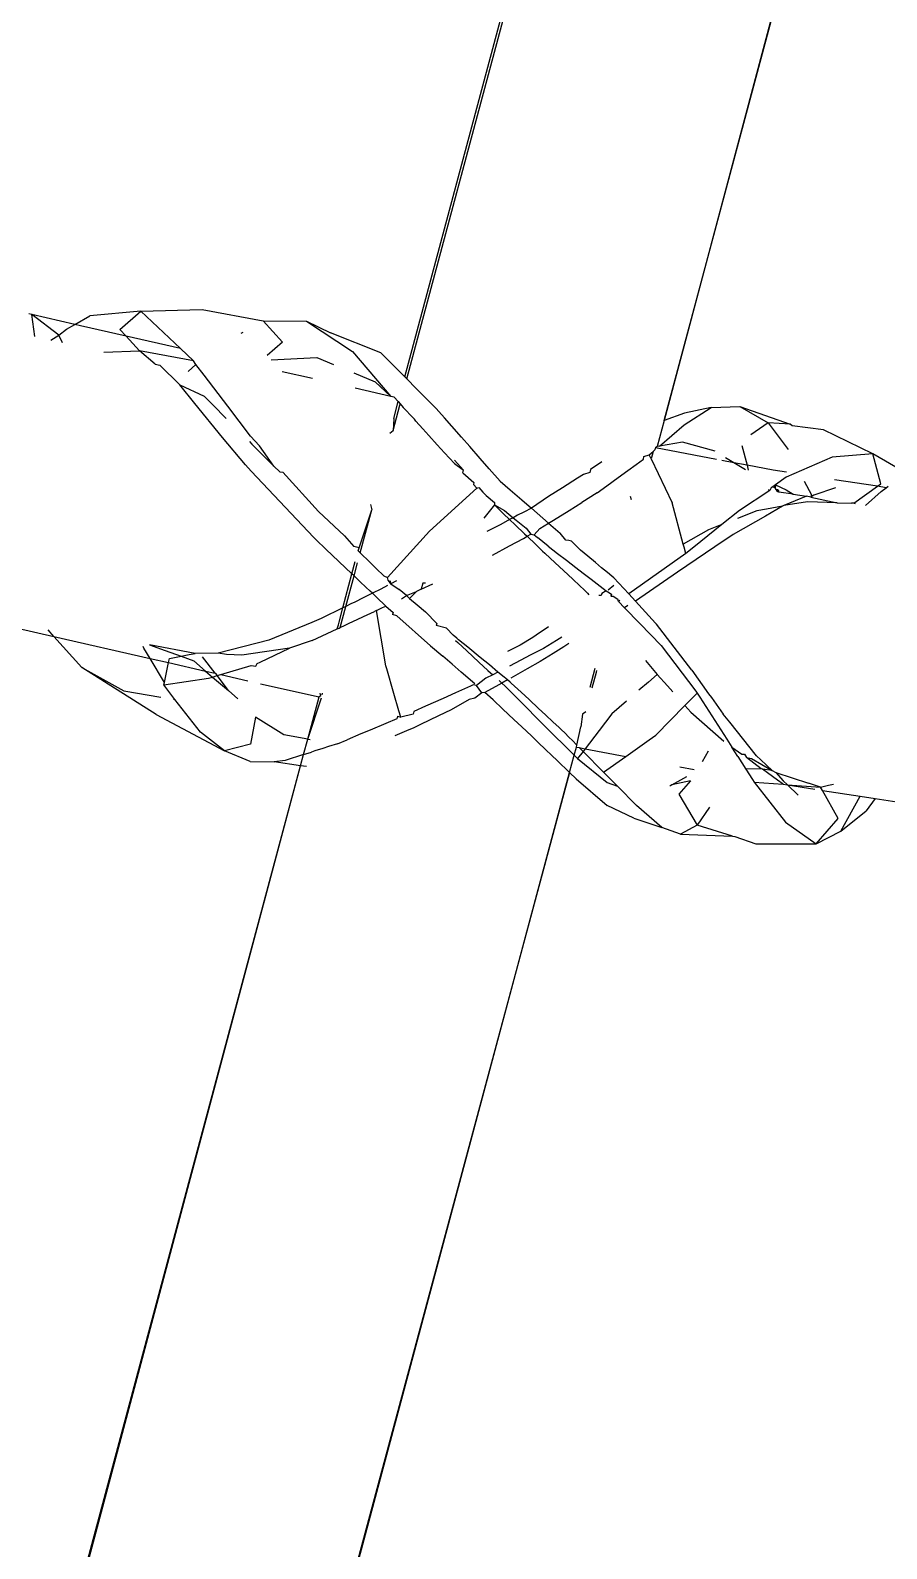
# Model space of a CAD drawing. Header units: inches. Extents: x 3324238 to 135265466, y -1036581 to 20094598.
# Drawn here: x 3354732.773 to 3354733.44, y -519092.141 to -519090.957 of the extents above; entities that cross this region are included whole.
import ezdxf

# ---------------------------------------------------------------- set-up
doc = ezdxf.new("R2010")
doc.units = ezdxf.units.IN
doc.header["$MEASUREMENT"] = 0

msp = doc.modelspace()

# ---------------------------------------------------------------- linework, layer by layer
for p, q in [((3354733.066, -519091.2288, 0.0027), (3354733.5416, -519089.453, 0.0027)), ((3354733.0645, -519091.2272, 0.0027), (3354733.5341, -519089.4743, 0.0027)), ((3354733.7204, -519089.5587, 0.0027), (3354733.2665, -519091.2611, 0.0027)), ((3354733.2665, -519091.2611, 0.0027), (3354733.7222, -519089.5595, 0.0027)), ((3354732.7738, -519091.1785, 0.0027), (3354732.7714, -519091.1781, 0.0027)), ((3354732.7762, -519091.1958, 0.0027), (3354732.7738, -519091.1785, 0.0027)), ((3354732.7948, -519091.1946, 0.0027), (3354732.7738, -519091.1785, 0.0027)), ((3354732.8072, -519091.1863, 0.0027), (3354732.7738, -519091.1785, 0.0027)), ((3354732.8072, -519091.1863, 0.0027), (3354732.8189, -519091.1796, 0.0027)), ((3354732.8586, -519091.176, 0.0027), (3354732.8189, -519091.1796, 0.0027)), ((3354732.8423, -519091.1901, 0.0027), (3354732.8586, -519091.176, 0.0027)), ((3354732.8586, -519091.176, 0.0027), (3354732.9066, -519091.1746, 0.0027)), ((3354732.8896, -519091.2051, 0.0027), (3354732.8586, -519091.176, 0.0027)), ((3354732.9066, -519091.1746, 0.0027), (3354732.9542, -519091.1834, 0.0027)), ((3354732.9542, -519091.1834, 0.0027), (3354732.9692, -519091.2001, 0.0027)), ((3354732.9542, -519091.1834, 0.0027), (3354732.9878, -519091.1836, 0.0027)), ((3354732.9878, -519091.1836, 0.0027), (3354733.0066, -519091.1927, 0.0027)), ((3354732.9878, -519091.1836, 0.0027), (3354733.0236, -519091.2073, 0.0027)), ((3354732.7887, -519091.1986, 0.0027), (3354732.7948, -519091.1946, 0.0027)), ((3354732.7948, -519091.1946, 0.0027), (3354732.8007, -519091.19, 0.0027)), ((3354732.7976, -519091.2007, 0.0027), (3354732.7948, -519091.1946, 0.0027)), ((3354732.8007, -519091.19, 0.0027), (3354732.8072, -519091.1863, 0.0027)), ((3354732.8118, -519091.1873, 0.0027), (3354732.8072, -519091.1863, 0.0027)), ((3354732.8472, -519091.1954, 0.0027), (3354732.8118, -519091.1873, 0.0027)), ((3354732.8472, -519091.1954, 0.0027), (3354732.8423, -519091.1901, 0.0027)), ((3354732.8896, -519091.2051, 0.0027), (3354732.8472, -519091.1954, 0.0027)), ((3354732.8577, -519091.2068, 0.0027), (3354732.8472, -519091.1954, 0.0027)), ((3354732.9369, -519091.193, 0.0027), (3354732.9385, -519091.1922, 0.0027)), ((3354733.0458, -519091.2083, 0.0027), (3354733.0066, -519091.1927, 0.0027)), ((3354732.8299, -519091.208, 0.0027), (3354732.8577, -519091.2068, 0.0027)), ((3354732.8997, -519091.2147, 0.0027), (3354732.8577, -519091.2068, 0.0027)), ((3354732.8699, -519091.2172, 0.0027), (3354732.8577, -519091.2068, 0.0027)), ((3354732.8997, -519091.2147, 0.0027), (3354732.8896, -519091.2051, 0.0027)), ((3354732.9692, -519091.2001, 0.0027), (3354732.9571, -519091.2104, 0.0027)), ((3354733.0236, -519091.2073, 0.0027), (3354733.0535, -519091.2425, 0.0027)), ((3354733.0458, -519091.2083, 0.0027), (3354733.0645, -519091.2272, 0.0027)), ((3354732.8699, -519091.2172, 0.0027), (3354732.8736, -519091.218, 0.0027)), ((3354732.889, -519091.2333, 0.0027), (3354732.8736, -519091.218, 0.0027)), ((3354732.8955, -519091.223, 0.0027), (3354732.9017, -519091.2174, 0.0027)), ((3354732.9017, -519091.2174, 0.0027), (3354732.8997, -519091.2147, 0.0027)), ((3354732.9082, -519091.2259, 0.0027), (3354732.9017, -519091.2174, 0.0027)), ((3354732.9603, -519091.2139, 0.0027), (3354732.996, -519091.212, 0.0027)), ((3354732.996, -519091.212, 0.0027), (3354733.0088, -519091.2174, 0.0027)), ((3354732.9265, -519091.25, 0.0027), (3354732.9082, -519091.2259, 0.0027)), ((3354732.9924, -519091.2285, 0.0027), (3354732.9688, -519091.2232, 0.0027)), ((3354733.0248, -519091.2241, 0.0027), (3354733.0415, -519091.2311, 0.0027)), ((3354733.0415, -519091.2311, 0.0027), (3354733.0535, -519091.2425, 0.0027)), ((3354733.0645, -519091.2272, 0.0027), (3354733.066, -519091.2288, 0.0027)), ((3354733.066, -519091.2288, 0.0027), (3354733.0686, -519091.2314, 0.0027)), ((3354733.0708, -519091.2336, 0.0027), (3354733.0686, -519091.2314, 0.0027)), ((3354732.889, -519091.2333, 0.0027), (3354732.908, -519091.2423, 0.0027)), ((3354732.9009, -519091.2479, 0.0027), (3354732.889, -519091.2333, 0.0027)), ((3354732.908, -519091.2423, 0.0027), (3354732.9148, -519091.249, 0.0027)), ((3354733.0535, -519091.2425, 0.0027), (3354733.0257, -519091.2361, 0.0027)), ((3354733.0562, -519091.2431, 0.0027), (3354733.0535, -519091.2425, 0.0027)), ((3354733.0562, -519091.2431, 0.0027), (3354733.0593, -519091.2465, 0.0027)), ((3354733.0708, -519091.2336, 0.0027), (3354733.0748, -519091.2378, 0.0027)), ((3354733.0748, -519091.2378, 0.0027), (3354733.0784, -519091.2414, 0.0027)), ((3354733.0784, -519091.2414, 0.0027), (3354733.0839, -519091.247, 0.0027)), ((3354732.9225, -519091.2744, 0.0027), (3354732.9009, -519091.2479, 0.0027)), ((3354732.9148, -519091.249, 0.0027), (3354732.9253, -519091.2596, 0.0027)), ((3354732.9443, -519091.2733, 0.0027), (3354732.9265, -519091.25, 0.0027)), ((3354733.0553, -519091.2689, 0.0027), (3354733.0606, -519091.2492, 0.0027)), ((3354733.0558, -519091.2596, 0.0027), (3354733.0593, -519091.2465, 0.0027)), ((3354733.0593, -519091.2465, 0.0027), (3354733.0609, -519091.2482, 0.0027)), ((3354733.0606, -519091.2492, 0.0027), (3354733.0609, -519091.2482, 0.0027)), ((3354733.0609, -519091.2482, 0.0027), (3354733.0633, -519091.251, 0.0027)), ((3354733.0633, -519091.251, 0.0027), (3354733.0655, -519091.2533, 0.0027)), ((3354733.0655, -519091.2533, 0.0027), (3354733.0688, -519091.257, 0.0027)), ((3354733.0839, -519091.247, 0.0027), (3354733.0888, -519091.2519, 0.0027)), ((3354733.0888, -519091.2519, 0.0027), (3354733.091, -519091.2542, 0.0027)), ((3354733.0954, -519091.2592, 0.0027), (3354733.091, -519091.2542, 0.0027)), ((3354733.2824, -519091.2556, 0.0027), (3354733.2665, -519091.2611, 0.0027)), ((3354733.2821, -519091.2647, 0.0027), (3354733.3032, -519091.251, 0.0027)), ((3354733.3032, -519091.251, 0.0027), (3354733.2824, -519091.2556, 0.0027)), ((3354733.3032, -519091.251, 0.0027), (3354733.3256, -519091.2502, 0.0027)), ((3354733.3256, -519091.2502, 0.0027), (3354733.3476, -519091.2629, 0.0027)), ((3354733.3256, -519091.2502, 0.0027), (3354733.3649, -519091.2641, 0.0027)), ((3354733.0558, -519091.2596, 0.0027), (3354733.0553, -519091.2689, 0.0027)), ((3354733.0688, -519091.257, 0.0027), (3354733.072, -519091.2601, 0.0027)), ((3354733.073, -519091.2616, 0.0027), (3354733.072, -519091.2601, 0.0027)), ((3354733.073, -519091.2616, 0.0027), (3354733.0785, -519091.2676, 0.0027)), ((3354733.0785, -519091.2676, 0.0027), (3354733.0832, -519091.2728, 0.0027)), ((3354733.1011, -519091.2656, 0.0027), (3354733.0954, -519091.2592, 0.0027)), ((3354733.1086, -519091.2742, 0.0027), (3354733.1011, -519091.2656, 0.0027)), ((3354733.2665, -519091.2611, 0.0027), (3354733.2611, -519091.2814, 0.0027)), ((3354733.263, -519091.2811, 0.0027), (3354733.2821, -519091.2647, 0.0027)), ((3354733.3476, -519091.2629, 0.0027), (3354733.3342, -519091.2724, 0.0027)), ((3354733.3649, -519091.2641, 0.0027), (3354733.3476, -519091.2629, 0.0027)), ((3354733.3476, -519091.2629, 0.0027), (3354733.3633, -519091.2838, 0.0027)), ((3354733.3665, -519091.2654, 0.0027), (3354733.3649, -519091.2641, 0.0027)), ((3354733.3909, -519091.2686, 0.0027), (3354733.3665, -519091.2654, 0.0027)), ((3354732.9402, -519091.2959, 0.0027), (3354732.9225, -519091.2744, 0.0027)), ((3354732.9435, -519091.2777, 0.0027), (3354732.9453, -519091.2796, 0.0027)), ((3354732.9511, -519091.2809, 0.0027), (3354732.9443, -519091.2733, 0.0027)), ((3354732.9453, -519091.2796, 0.0027), (3354732.9624, -519091.2967, 0.0027)), ((3354733.0527, -519091.2712, 0.0027), (3354733.0553, -519091.2689, 0.0027)), ((3354733.0832, -519091.2728, 0.0027), (3354733.0898, -519091.2801, 0.0027)), ((3354733.1151, -519091.2816, 0.0027), (3354733.1086, -519091.2742, 0.0027)), ((3354733.2809, -519091.2782, 0.0027), (3354733.263, -519091.2811, 0.0027)), ((3354733.3063, -519091.2852, 0.0027), (3354733.2809, -519091.2782, 0.0027)), ((3354733.4293, -519091.2871, 0.0027), (3354733.3909, -519091.2686, 0.0027)), ((3354732.9624, -519091.2967, 0.0027), (3354732.9511, -519091.2809, 0.0027)), ((3354733.0898, -519091.2801, 0.0027), (3354733.0955, -519091.2864, 0.0027)), ((3354733.0955, -519091.2864, 0.0027), (3354733.1032, -519091.2948, 0.0027)), ((3354733.1233, -519091.2909, 0.0027), (3354733.1151, -519091.2816, 0.0027)), ((3354733.1302, -519091.2988, 0.0027), (3354733.1233, -519091.2909, 0.0027)), ((3354733.2447, -519091.2955, 0.0027), (3354733.2504, -519091.2913, 0.0027)), ((3354733.2504, -519091.2913, 0.0027), (3354733.2509, -519091.2892, 0.0027)), ((3354733.2509, -519091.2892, 0.0027), (3354733.2549, -519091.288, 0.0027)), ((3354733.2549, -519091.288, 0.0027), (3354733.258, -519091.2854, 0.0027)), ((3354733.2564, -519091.2911, 0.0027), (3354733.2549, -519091.288, 0.0027)), ((3354733.258, -519091.2854, 0.0027), (3354733.2564, -519091.2911, 0.0027)), ((3354733.2564, -519091.2911, 0.0027), (3354733.2729, -519091.3255, 0.0027)), ((3354733.2594, -519091.2842, 0.0027), (3354733.258, -519091.2854, 0.0027)), ((3354733.2598, -519091.2824, 0.0027), (3354733.2594, -519091.2842, 0.0027)), ((3354733.2611, -519091.2814, 0.0027), (3354733.2598, -519091.2824, 0.0027)), ((3354733.3073, -519091.2915, 0.0027), (3354733.2598, -519091.2824, 0.0027)), ((3354733.263, -519091.2811, 0.0027), (3354733.2611, -519091.2814, 0.0027)), ((3354733.321, -519091.2941, 0.0027), (3354733.3145, -519091.2902, 0.0027)), ((3354733.3271, -519091.2806, 0.0027), (3354733.3312, -519091.2961, 0.0027)), ((3354733.3977, -519091.2897, 0.0027), (3354733.3616, -519091.3054, 0.0027)), ((3354733.4293, -519091.2871, 0.0027), (3354733.3977, -519091.2897, 0.0027)), ((3354733.4356, -519091.3105, 0.0027), (3354733.4293, -519091.2871, 0.0027)), ((3354733.4521, -519091.3004, 0.0027), (3354733.4293, -519091.2871, 0.0027)), ((3354732.9402, -519091.2959, 0.0027), (3354732.9446, -519091.3007, 0.0027)), ((3354732.9446, -519091.3007, 0.0027), (3354732.9936, -519091.3524, 0.0027)), ((3354732.9624, -519091.2967, 0.0027), (3354732.9671, -519091.3013, 0.0027)), ((3354732.9671, -519091.3013, 0.0027), (3354732.9694, -519091.3014, 0.0027)), ((3354732.9694, -519091.3014, 0.0027), (3354732.9971, -519091.3322, 0.0027)), ((3354733.1032, -519091.2921, 0.0027), (3354733.1101, -519091.3, 0.0027)), ((3354733.1032, -519091.2948, 0.0027), (3354733.1101, -519091.3, 0.0027)), ((3354733.1096, -519091.3019, 0.0027), (3354733.1101, -519091.3, 0.0027)), ((3354733.1096, -519091.3019, 0.0027), (3354733.1184, -519091.3095, 0.0027)), ((3354733.1387, -519091.3085, 0.0027), (3354733.1302, -519091.2988, 0.0027)), ((3354733.2037, -519091.3033, 0.0027), (3354733.1991, -519091.3062, 0.0027)), ((3354733.2087, -519091.3018, 0.0027), (3354733.2037, -519091.3033, 0.0027)), ((3354733.2093, -519091.2995, 0.0027), (3354733.2087, -519091.3018, 0.0027)), ((3354733.2181, -519091.2935, 0.0027), (3354733.2093, -519091.2995, 0.0027)), ((3354733.2307, -519091.3057, 0.0027), (3354733.2382, -519091.3002, 0.0027)), ((3354733.2382, -519091.3002, 0.0027), (3354733.2447, -519091.2955, 0.0027)), ((3354733.321, -519091.2941, 0.0027), (3354733.3117, -519091.2923, 0.0027)), ((3354733.33, -519091.2996, 0.0027), (3354733.321, -519091.2941, 0.0027)), ((3354733.3312, -519091.2961, 0.0027), (3354733.321, -519091.2941, 0.0027)), ((3354733.3312, -519091.2961, 0.0027), (3354733.3322, -519091.3, 0.0027)), ((3354733.3517, -519091.3, 0.0027), (3354733.3312, -519091.2961, 0.0027)), ((3354733.3619, -519091.3016, 0.0027), (3354733.3517, -519091.3, 0.0027)), ((3354733.0836, -519091.3476, 0.0027), (3354733.1206, -519091.314, 0.0027)), ((3354733.1184, -519091.3095, 0.0027), (3354733.118, -519091.3111, 0.0027)), ((3354733.118, -519091.3111, 0.0027), (3354733.1206, -519091.314, 0.0027)), ((3354733.1206, -519091.314, 0.0027), (3354733.1222, -519091.3135, 0.0027)), ((3354733.1222, -519091.3135, 0.0027), (3354733.1254, -519091.3171, 0.0027)), ((3354733.1387, -519091.3085, 0.0027), (3354733.1465, -519091.3152, 0.0027)), ((3354733.1465, -519091.3152, 0.0027), (3354733.1556, -519091.3231, 0.0027)), ((3354733.1873, -519091.3137, 0.0027), (3354733.1764, -519091.3205, 0.0027)), ((3354733.1991, -519091.3062, 0.0027), (3354733.1873, -519091.3137, 0.0027)), ((3354733.2144, -519091.3176, 0.0027), (3354733.2219, -519091.3122, 0.0027)), ((3354733.2219, -519091.3122, 0.0027), (3354733.2307, -519091.3057, 0.0027)), ((3354733.3489, -519091.3159, 0.0027), (3354733.3479, -519091.3153, 0.0027)), ((3354733.3499, -519091.3138, 0.0027), (3354733.3489, -519091.3159, 0.0027)), ((3354733.3509, -519091.3131, 0.0027), (3354733.3499, -519091.3138, 0.0027)), ((3354733.3523, -519091.3121, 0.0027), (3354733.3509, -519091.3131, 0.0027)), ((3354733.3531, -519091.3136, 0.0027), (3354733.3509, -519091.3131, 0.0027)), ((3354733.3535, -519091.3113, 0.0027), (3354733.3523, -519091.3121, 0.0027)), ((3354733.3531, -519091.3136, 0.0027), (3354733.3523, -519091.3121, 0.0027)), ((3354733.3535, -519091.3113, 0.0027), (3354733.3531, -519091.3136, 0.0027)), ((3354733.3539, -519091.315, 0.0027), (3354733.3531, -519091.3136, 0.0027)), ((3354733.3616, -519091.3054, 0.0027), (3354733.3535, -519091.3113, 0.0027)), ((3354733.3535, -519091.3113, 0.0027), (3354733.3616, -519091.3153, 0.0027)), ((3354733.3549, -519091.3168, 0.0027), (3354733.3539, -519091.315, 0.0027)), ((3354733.3554, -519091.3154, 0.0027), (3354733.3539, -519091.315, 0.0027)), ((3354733.3549, -519091.3168, 0.0027), (3354733.3554, -519091.3154, 0.0027)), ((3354733.3554, -519091.3154, 0.0027), (3354733.3561, -519091.317, 0.0027)), ((3354733.3616, -519091.3153, 0.0027), (3354733.3671, -519091.3187, 0.0027)), ((3354733.3757, -519091.3085, 0.0027), (3354733.3814, -519091.3192, 0.0027)), ((3354733.4001, -519091.3138, 0.0027), (3354733.3832, -519091.3195, 0.0027)), ((3354733.4328, -519091.3125, 0.0027), (3354733.3994, -519091.3074, 0.0027)), ((3354733.4145, -519091.3258, 0.0027), (3354733.4328, -519091.3125, 0.0027)), ((3354733.4328, -519091.3125, 0.0027), (3354733.4356, -519091.3105, 0.0027)), ((3354733.4397, -519091.3136, 0.0027), (3354733.4328, -519091.3125, 0.0027)), ((3354733.4357, -519091.3165, 0.0027), (3354733.4397, -519091.3136, 0.0027)), ((3354733.4397, -519091.3136, 0.0027), (3354733.4412, -519091.3125, 0.0027)), ((3354733.0378, -519091.3267, 0.0027), (3354733.0388, -519091.3308, 0.0027)), ((3354733.1254, -519091.3171, 0.0027), (3354733.1278, -519091.3198, 0.0027)), ((3354733.1343, -519091.3271, 0.0027), (3354733.1261, -519091.3375, 0.0027)), ((3354733.1278, -519091.3198, 0.0027), (3354733.1345, -519091.3252, 0.0027)), ((3354733.1345, -519091.3252, 0.0027), (3354733.1343, -519091.3271, 0.0027)), ((3354733.1343, -519091.3271, 0.0027), (3354733.1414, -519091.3339, 0.0027)), ((3354733.1343, -519091.3271, 0.0027), (3354733.1421, -519091.3315, 0.0027)), ((3354733.1556, -519091.3231, 0.0027), (3354733.1632, -519091.3297, 0.0027)), ((3354733.1764, -519091.3205, 0.0027), (3354733.1632, -519091.3297, 0.0027)), ((3354733.1925, -519091.3314, 0.0027), (3354733.2024, -519091.3251, 0.0027)), ((3354733.2144, -519091.3176, 0.0027), (3354733.2024, -519091.3251, 0.0027)), ((3354733.2401, -519091.3203, 0.0027), (3354733.2408, -519091.3227, 0.0027)), ((3354733.2815, -519091.3576, 0.0027), (3354733.2729, -519091.3255, 0.0027)), ((3354733.3489, -519091.3159, 0.0027), (3354733.3253, -519091.3315, 0.0027)), ((3354733.3561, -519091.317, 0.0027), (3354733.3549, -519091.3168, 0.0027)), ((3354733.3671, -519091.3187, 0.0027), (3354733.3561, -519091.317, 0.0027)), ((3354733.3776, -519091.3203, 0.0027), (3354733.3599, -519091.3275, 0.0027)), ((3354733.3783, -519091.3247, 0.0027), (3354733.3599, -519091.3275, 0.0027)), ((3354733.3671, -519091.3187, 0.0027), (3354733.3776, -519091.3203, 0.0027)), ((3354733.381, -519091.3209, 0.0027), (3354733.3776, -519091.3203, 0.0027)), ((3354733.4014, -519091.3254, 0.0027), (3354733.3783, -519091.3247, 0.0027)), ((3354733.3814, -519091.3192, 0.0027), (3354733.381, -519091.3209, 0.0027)), ((3354733.3832, -519091.3195, 0.0027), (3354733.381, -519091.3209, 0.0027)), ((3354733.381, -519091.3209, 0.0027), (3354733.4014, -519091.3254, 0.0027)), ((3354733.4014, -519091.3254, 0.0027), (3354733.4126, -519091.3257, 0.0027)), ((3354733.4014, -519091.3254, 0.0027), (3354733.4126, -519091.3257, 0.0027)), ((3354733.4145, -519091.3258, 0.0027), (3354733.4126, -519091.3257, 0.0027)), ((3354733.4158, -519091.3262, 0.0027), (3354733.4145, -519091.3258, 0.0027)), ((3354733.4236, -519091.3274, 0.0027), (3354733.4357, -519091.3165, 0.0027)), ((3354732.9971, -519091.3322, 0.0027), (3354733.0175, -519091.3512, 0.0027)), ((3354733.0288, -519091.3604, 0.0027), (3354733.0388, -519091.3308, 0.0027)), ((3354733.0298, -519091.3643, 0.0027), (3354733.0388, -519091.3308, 0.0027)), ((3354733.1462, -519091.3385, 0.0027), (3354733.1392, -519091.3422, 0.0027)), ((3354733.1414, -519091.3339, 0.0027), (3354733.1462, -519091.3385, 0.0027)), ((3354733.1421, -519091.3315, 0.0027), (3354733.1489, -519091.337, 0.0027)), ((3354733.1489, -519091.337, 0.0027), (3354733.1462, -519091.3385, 0.0027)), ((3354733.1462, -519091.3385, 0.0027), (3354733.1505, -519091.3426, 0.0027)), ((3354733.1524, -519091.3351, 0.0027), (3354733.1489, -519091.337, 0.0027)), ((3354733.1489, -519091.337, 0.0027), (3354733.1514, -519091.339, 0.0027)), ((3354733.1514, -519091.339, 0.0027), (3354733.159, -519091.3452, 0.0027)), ((3354733.1572, -519091.3326, 0.0027), (3354733.1524, -519091.3351, 0.0027)), ((3354733.1632, -519091.3297, 0.0027), (3354733.1572, -519091.3326, 0.0027)), ((3354733.1632, -519091.3297, 0.0027), (3354733.172, -519091.3374, 0.0027)), ((3354733.172, -519091.3374, 0.0027), (3354733.1765, -519091.3414, 0.0027)), ((3354733.1765, -519091.3414, 0.0027), (3354733.1805, -519091.3389, 0.0027)), ((3354733.1805, -519091.3389, 0.0027), (3354733.1925, -519091.3314, 0.0027)), ((3354733.3253, -519091.3315, 0.0027), (3354733.3117, -519091.3424, 0.0027)), ((3354733.3455, -519091.3357, 0.0027), (3354733.3204, -519091.35, 0.0027)), ((3354733.3388, -519091.3316, 0.0027), (3354733.3237, -519091.3376, 0.0027)), ((3354733.3464, -519091.3303, 0.0027), (3354733.3388, -519091.3316, 0.0027)), ((3354733.3589, -519091.3281, 0.0027), (3354733.3455, -519091.3357, 0.0027)), ((3354733.3589, -519091.3281, 0.0027), (3354733.3464, -519091.3303, 0.0027)), ((3354733.3599, -519091.3275, 0.0027), (3354733.3589, -519091.3281, 0.0027)), ((3354733.0511, -519091.3837, 0.0027), (3354733.0836, -519091.3476, 0.0027)), ((3354733.1392, -519091.3422, 0.0027), (3354733.1285, -519091.3479, 0.0027)), ((3354733.1505, -519091.3426, 0.0027), (3354733.1578, -519091.3496, 0.0027)), ((3354733.1578, -519091.3496, 0.0027), (3354733.1598, -519091.3515, 0.0027)), ((3354733.159, -519091.3452, 0.0027), (3354733.1628, -519091.3499, 0.0027)), ((3354733.1598, -519091.3515, 0.0027), (3354733.1628, -519091.3499, 0.0027)), ((3354733.1628, -519091.3499, 0.0027), (3354733.1653, -519091.3503, 0.0027)), ((3354733.1653, -519091.3503, 0.0027), (3354733.1698, -519091.3455, 0.0027)), ((3354733.1653, -519091.3503, 0.0027), (3354733.168, -519091.3525, 0.0027)), ((3354733.1698, -519091.3455, 0.0027), (3354733.1765, -519091.3414, 0.0027)), ((3354733.1765, -519091.3414, 0.0027), (3354733.1855, -519091.3492, 0.0027)), ((3354733.19, -519091.3545, 0.0027), (3354733.1855, -519091.3492, 0.0027)), ((3354733.3012, -519091.3466, 0.0027), (3354733.2815, -519091.3576, 0.0027)), ((3354733.3117, -519091.3424, 0.0027), (3354733.2897, -519091.3599, 0.0027)), ((3354733.3117, -519091.3424, 0.0027), (3354733.3012, -519091.3466, 0.0027)), ((3354733.3204, -519091.35, 0.0027), (3354733.3061, -519091.3598, 0.0027)), ((3354732.9936, -519091.3524, 0.0027), (3354732.9953, -519091.3542, 0.0027)), ((3354733.003, -519091.3616, 0.0027), (3354732.9953, -519091.3542, 0.0027)), ((3354733.0233, -519091.3809, 0.0027), (3354733.003, -519091.3616, 0.0027)), ((3354733.0175, -519091.3512, 0.0027), (3354733.0248, -519091.3595, 0.0027)), ((3354733.0288, -519091.3604, 0.0027), (3354733.0248, -519091.3595, 0.0027)), ((3354733.0282, -519091.3628, 0.0027), (3354733.0288, -519091.3604, 0.0027)), ((3354733.0298, -519091.3643, 0.0027), (3354733.0282, -519091.3628, 0.0027)), ((3354733.1328, -519091.3663, 0.0027), (3354733.1462, -519091.359, 0.0027)), ((3354733.1462, -519091.359, 0.0027), (3354733.1569, -519091.3532, 0.0027)), ((3354733.1569, -519091.3532, 0.0027), (3354733.1598, -519091.3515, 0.0027)), ((3354733.1598, -519091.3515, 0.0027), (3354733.1666, -519091.358, 0.0027)), ((3354733.1666, -519091.358, 0.0027), (3354733.1719, -519091.3631, 0.0027)), ((3354733.1762, -519091.3592, 0.0027), (3354733.168, -519091.3525, 0.0027)), ((3354733.1762, -519091.3592, 0.0027), (3354733.1836, -519091.3649, 0.0027)), ((3354733.1924, -519091.3549, 0.0027), (3354733.19, -519091.3545, 0.0027)), ((3354733.1944, -519091.3553, 0.0027), (3354733.1924, -519091.3549, 0.0027)), ((3354733.2013, -519091.3623, 0.0027), (3354733.1944, -519091.3553, 0.0027)), ((3354733.2072, -519091.3671, 0.0027), (3354733.2013, -519091.3623, 0.0027)), ((3354733.3061, -519091.3598, 0.0027), (3354733.2769, -519091.3796, 0.0027)), ((3354733.2821, -519091.36, 0.0027), (3354733.2815, -519091.3576, 0.0027)), ((3354733.2835, -519091.3649, 0.0027), (3354733.2821, -519091.36, 0.0027)), ((3354733.2897, -519091.3599, 0.0027), (3354733.2835, -519091.3649, 0.0027)), ((3354733.0233, -519091.3809, 0.0027), (3354733.0259, -519091.3713, 0.0027)), ((3354733.0249, -519091.3824, 0.0027), (3354733.0276, -519091.3723, 0.0027)), ((3354733.0324, -519091.367, 0.0027), (3354733.0298, -519091.3643, 0.0027)), ((3354733.0324, -519091.367, 0.0027), (3354733.0345, -519091.369, 0.0027)), ((3354733.0345, -519091.369, 0.0027), (3354733.0389, -519091.3733, 0.0027)), ((3354733.0389, -519091.3733, 0.0027), (3354733.0422, -519091.3766, 0.0027)), ((3354733.1719, -519091.3631, 0.0027), (3354733.1736, -519091.3647, 0.0027)), ((3354733.1736, -519091.3647, 0.0027), (3354733.1817, -519091.3722, 0.0027)), ((3354733.1817, -519091.3722, 0.0027), (3354733.1882, -519091.3782, 0.0027)), ((3354733.1836, -519091.3649, 0.0027), (3354733.1904, -519091.3701, 0.0027)), ((3354733.1904, -519091.3701, 0.0027), (3354733.1978, -519091.3758, 0.0027)), ((3354733.2132, -519091.372, 0.0027), (3354733.2072, -519091.3671, 0.0027)), ((3354733.2179, -519091.376, 0.0027), (3354733.2132, -519091.372, 0.0027)), ((3354733.2835, -519091.3649, 0.0027), (3354733.2391, -519091.3965, 0.0027)), ((3354733.0162, -519091.4074, 0.0027), (3354733.0233, -519091.3809, 0.0027)), ((3354733.0185, -519091.4062, 0.0027), (3354733.0249, -519091.3824, 0.0027)), ((3354733.0249, -519091.3824, 0.0027), (3354733.0233, -519091.3809, 0.0027)), ((3354733.0276, -519091.385, 0.0027), (3354733.0249, -519091.3824, 0.0027)), ((3354733.0297, -519091.387, 0.0027), (3354733.0276, -519091.385, 0.0027)), ((3354733.0422, -519091.3766, 0.0027), (3354733.0481, -519091.3824, 0.0027)), ((3354733.0481, -519091.3824, 0.0027), (3354733.0511, -519091.3837, 0.0027)), ((3354733.0516, -519091.3858, 0.0027), (3354733.0511, -519091.3837, 0.0027)), ((3354733.0526, -519091.3871, 0.0027), (3354733.0516, -519091.3858, 0.0027)), ((3354733.0529, -519091.3859, 0.0027), (3354733.0537, -519091.3886, 0.0027)), ((3354733.0581, -519091.3863, 0.0027), (3354733.0537, -519091.3886, 0.0027)), ((3354733.1882, -519091.3782, 0.0027), (3354733.1954, -519091.3849, 0.0027)), ((3354733.1954, -519091.3849, 0.0027), (3354733.201, -519091.3901, 0.0027)), ((3354733.1978, -519091.3758, 0.0027), (3354733.2036, -519091.3803, 0.0027)), ((3354733.2036, -519091.3803, 0.0027), (3354733.2097, -519091.385, 0.0027)), ((3354733.2097, -519091.385, 0.0027), (3354733.2145, -519091.3887, 0.0027)), ((3354733.2224, -519091.3797, 0.0027), (3354733.2179, -519091.376, 0.0027)), ((3354733.2259, -519091.3826, 0.0027), (3354733.2224, -519091.3797, 0.0027)), ((3354733.2275, -519091.3839, 0.0027), (3354733.2259, -519091.3826, 0.0027)), ((3354733.2275, -519091.3839, 0.0027), (3354733.2391, -519091.3965, 0.0027)), ((3354733.2769, -519091.3796, 0.0027), (3354733.2442, -519091.4021, 0.0027)), ((3354733.0341, -519091.3912, 0.0027), (3354733.0297, -519091.387, 0.0027)), ((3354733.0367, -519091.3972, 0.0027), (3354733.0319, -519091.3996, 0.0027)), ((3354733.0375, -519091.3944, 0.0027), (3354733.0341, -519091.3912, 0.0027)), ((3354733.0392, -519091.396, 0.0027), (3354733.0367, -519091.3972, 0.0027)), ((3354733.0392, -519091.396, 0.0027), (3354733.0375, -519091.3944, 0.0027)), ((3354733.0457, -519091.3928, 0.0027), (3354733.0392, -519091.396, 0.0027)), ((3354733.0434, -519091.4001, 0.0027), (3354733.0392, -519091.396, 0.0027)), ((3354733.051, -519091.39, 0.0027), (3354733.0457, -519091.3928, 0.0027)), ((3354733.0537, -519091.3886, 0.0027), (3354733.0526, -519091.3871, 0.0027)), ((3354733.0537, -519091.3886, 0.0027), (3354733.0601, -519091.393, 0.0027)), ((3354733.0657, -519091.3978, 0.0027), (3354733.0601, -519091.393, 0.0027)), ((3354733.062, -519091.4002, 0.0027), (3354733.0657, -519091.3978, 0.0027)), ((3354733.0657, -519091.3978, 0.0027), (3354733.0737, -519091.3947, 0.0027)), ((3354733.0657, -519091.3978, 0.0027), (3354733.0681, -519091.4001, 0.0027)), ((3354733.0737, -519091.3947, 0.0027), (3354733.0681, -519091.4001, 0.0027)), ((3354733.0773, -519091.3929, 0.0027), (3354733.0737, -519091.3947, 0.0027)), ((3354733.0786, -519091.388, 0.0027), (3354733.0773, -519091.3929, 0.0027)), ((3354733.0773, -519091.3929, 0.0027), (3354733.0864, -519091.3886, 0.0027)), ((3354733.0805, -519091.3882, 0.0027), (3354733.0786, -519091.388, 0.0027)), ((3354733.201, -519091.3901, 0.0027), (3354733.2044, -519091.3932, 0.0027)), ((3354733.2044, -519091.3932, 0.0027), (3354733.2068, -519091.396, 0.0027)), ((3354733.2068, -519091.396, 0.0027), (3354733.2079, -519091.3972, 0.0027)), ((3354733.2145, -519091.3887, 0.0027), (3354733.2191, -519091.3922, 0.0027)), ((3354733.2176, -519091.3977, 0.0027), (3354733.2156, -519091.3976, 0.0027)), ((3354733.218, -519091.3961, 0.0027), (3354733.2176, -519091.3977, 0.0027)), ((3354733.2214, -519091.394, 0.0027), (3354733.218, -519091.3961, 0.0027)), ((3354733.2191, -519091.3922, 0.0027), (3354733.2214, -519091.394, 0.0027)), ((3354733.2214, -519091.394, 0.0027), (3354733.2226, -519091.3949, 0.0027)), ((3354733.2226, -519091.3949, 0.0027), (3354733.2255, -519091.3966, 0.0027)), ((3354733.2273, -519091.39, 0.0027), (3354733.223, -519091.3935, 0.0027)), ((3354733.2255, -519091.3966, 0.0027), (3354733.2251, -519091.3982, 0.0027)), ((3354733.2251, -519091.3982, 0.0027), (3354733.227, -519091.3983, 0.0027)), ((3354733.227, -519091.3983, 0.0027), (3354733.2304, -519091.4005, 0.0027)), ((3354733.2391, -519091.3965, 0.0027), (3354733.2442, -519091.4021, 0.0027)), ((3354733.0162, -519091.4074, 0.0027), (3354732.9993, -519091.4157, 0.0027)), ((3354733.0132, -519091.4186, 0.0027), (3354733.0162, -519091.4074, 0.0027)), ((3354733.0141, -519091.4227, 0.0027), (3354733.0185, -519091.4062, 0.0027)), ((3354733.0185, -519091.4062, 0.0027), (3354733.0162, -519091.4074, 0.0027)), ((3354733.0225, -519091.4043, 0.0027), (3354733.0185, -519091.4062, 0.0027)), ((3354733.0255, -519091.4028, 0.0027), (3354733.0225, -519091.4043, 0.0027)), ((3354733.0319, -519091.3996, 0.0027), (3354733.0255, -519091.4028, 0.0027)), ((3354733.0322, -519091.4142, 0.0027), (3354733.0408, -519091.4102, 0.0027)), ((3354733.0423, -519091.4095, 0.0027), (3354733.0408, -519091.4102, 0.0027)), ((3354733.0423, -519091.4095, 0.0027), (3354733.0472, -519091.4072, 0.0027)), ((3354733.0497, -519091.4525, 0.0027), (3354733.0423, -519091.4095, 0.0027)), ((3354733.0486, -519091.405, 0.0027), (3354733.0434, -519091.4001, 0.0027)), ((3354733.0472, -519091.4072, 0.0027), (3354733.0497, -519091.406, 0.0027)), ((3354733.0486, -519091.405, 0.0027), (3354733.0497, -519091.406, 0.0027)), ((3354733.0497, -519091.406, 0.0027), (3354733.0553, -519091.4109, 0.0027)), ((3354733.0681, -519091.4001, 0.0027), (3354733.0742, -519091.405, 0.0027)), ((3354733.0742, -519091.405, 0.0027), (3354733.0806, -519091.4104, 0.0027)), ((3354733.231, -519091.4024, 0.0027), (3354733.2304, -519091.4005, 0.0027)), ((3354733.2321, -519091.4016, 0.0027), (3354733.231, -519091.4024, 0.0027)), ((3354733.231, -519091.4024, 0.0027), (3354733.2358, -519091.4073, 0.0027)), ((3354733.2383, -519091.4056, 0.0027), (3354733.2358, -519091.4073, 0.0027)), ((3354733.2358, -519091.4073, 0.0027), (3354733.2477, -519091.4195, 0.0027)), ((3354733.2442, -519091.4021, 0.0027), (3354733.2598, -519091.4194, 0.0027)), ((3354732.9919, -519091.4188, 0.0027), (3354732.9584, -519091.4325, 0.0027)), ((3354732.9993, -519091.4157, 0.0027), (3354732.9919, -519091.4188, 0.0027)), ((3354733.0118, -519091.4238, 0.0027), (3354733.0127, -519091.4205, 0.0027)), ((3354733.0127, -519091.4205, 0.0027), (3354733.0132, -519091.4186, 0.0027)), ((3354733.0141, -519091.4227, 0.0027), (3354733.0181, -519091.4208, 0.0027)), ((3354733.0181, -519091.4208, 0.0027), (3354733.021, -519091.4194, 0.0027)), ((3354733.021, -519091.4194, 0.0027), (3354733.0274, -519091.4164, 0.0027)), ((3354733.0274, -519091.4164, 0.0027), (3354733.0322, -519091.4142, 0.0027)), ((3354733.0553, -519091.4109, 0.0027), (3354733.0549, -519091.4126, 0.0027)), ((3354733.0582, -519091.4135, 0.0027), (3354733.0549, -519091.4126, 0.0027)), ((3354733.0582, -519091.4135, 0.0027), (3354733.0846, -519091.4369, 0.0027)), ((3354733.0806, -519091.4104, 0.0027), (3354733.0894, -519091.4196, 0.0027)), ((3354733.0894, -519091.4196, 0.0027), (3354733.089, -519091.4212, 0.0027)), ((3354733.0969, -519091.4232, 0.0027), (3354733.089, -519091.4212, 0.0027)), ((3354733.2477, -519091.4195, 0.0027), (3354733.2644, -519091.4366, 0.0027)), ((3354733.2598, -519091.4194, 0.0027), (3354733.2607, -519091.42, 0.0027)), ((3354733.2881, -519091.4559, 0.0027), (3354733.2607, -519091.42, 0.0027)), ((3354732.7626, -519091.4232, 0.0027), (3354732.791, -519091.4297, 0.0027)), ((3354732.791, -519091.4297, 0.0027), (3354732.7864, -519091.4246, 0.0027)), ((3354732.8128, -519091.454, 0.0027), (3354732.791, -519091.4297, 0.0027)), ((3354732.791, -519091.4297, 0.0027), (3354732.8659, -519091.4468, 0.0027)), ((3354732.9584, -519091.4325, 0.0027), (3354732.919, -519091.4427, 0.0027)), ((3354732.9922, -519091.4329, 0.0027), (3354732.9747, -519091.4388, 0.0027)), ((3354732.9922, -519091.4329, 0.0027), (3354733.0118, -519091.4238, 0.0027)), ((3354733.0118, -519091.4238, 0.0027), (3354733.0132, -519091.4231, 0.0027)), ((3354733.0132, -519091.4231, 0.0027), (3354733.0141, -519091.4227, 0.0027)), ((3354733.1021, -519091.4287, 0.0027), (3354733.0969, -519091.4232, 0.0027)), ((3354733.1051, -519091.4311, 0.0027), (3354733.1021, -519091.4287, 0.0027)), ((3354733.1039, -519091.4328, 0.0027), (3354733.1057, -519091.4345, 0.0027)), ((3354733.1064, -519091.4322, 0.0027), (3354733.1051, -519091.4311, 0.0027)), ((3354733.1135, -519091.4381, 0.0027), (3354733.1064, -519091.4322, 0.0027)), ((3354733.1643, -519091.4304, 0.0027), (3354733.1544, -519091.4364, 0.0027)), ((3354733.1669, -519091.4287, 0.0027), (3354733.1643, -519091.4304, 0.0027)), ((3354733.1765, -519091.4222, 0.0027), (3354733.1669, -519091.4287, 0.0027)), ((3354733.1828, -519091.4327, 0.0027), (3354733.1727, -519091.439, 0.0027)), ((3354733.1868, -519091.4302, 0.0027), (3354733.1828, -519091.4327, 0.0027)), ((3354732.8611, -519091.4387, 0.0027), (3354732.8605, -519091.4375, 0.0027)), ((3354732.8659, -519091.4468, 0.0027), (3354732.8611, -519091.4387, 0.0027)), ((3354732.9011, -519091.4429, 0.0027), (3354732.8656, -519091.4361, 0.0027)), ((3354732.8656, -519091.4361, 0.0027), (3354732.8776, -519091.4405, 0.0027)), ((3354732.8776, -519091.4405, 0.0027), (3354732.8901, -519091.445, 0.0027)), ((3354732.8811, -519091.4468, 0.0027), (3354732.8901, -519091.445, 0.0027)), ((3354732.8901, -519091.445, 0.0027), (3354732.8965, -519091.4438, 0.0027)), ((3354732.8901, -519091.445, 0.0027), (3354732.9, -519091.4487, 0.0027)), ((3354732.8965, -519091.4438, 0.0027), (3354732.9011, -519091.4429, 0.0027)), ((3354732.919, -519091.4427, 0.0027), (3354732.9011, -519091.4429, 0.0027)), ((3354732.9167, -519091.4584, 0.0027), (3354732.9068, -519091.4456, 0.0027)), ((3354732.9255, -519091.4438, 0.0027), (3354732.919, -519091.4427, 0.0027)), ((3354732.9375, -519091.4443, 0.0027), (3354732.9255, -519091.4438, 0.0027)), ((3354732.9747, -519091.4388, 0.0027), (3354732.9375, -519091.4443, 0.0027)), ((3354732.9517, -519091.4498, 0.0027), (3354732.9747, -519091.4388, 0.0027)), ((3354733.0846, -519091.4369, 0.0027), (3354733.094, -519091.445, 0.0027)), ((3354733.1013, -519091.4513, 0.0027), (3354733.094, -519091.445, 0.0027)), ((3354733.1057, -519091.4345, 0.0027), (3354733.1128, -519091.441, 0.0027)), ((3354733.1128, -519091.441, 0.0027), (3354733.1223, -519091.4497, 0.0027)), ((3354733.1233, -519091.4461, 0.0027), (3354733.1135, -519091.4381, 0.0027)), ((3354733.1544, -519091.4364, 0.0027), (3354733.1446, -519091.4414, 0.0027)), ((3354733.1628, -519091.4441, 0.0027), (3354733.1506, -519091.4504, 0.0027)), ((3354733.1727, -519091.439, 0.0027), (3354733.1628, -519091.4441, 0.0027)), ((3354733.18, -519091.443, 0.0027), (3354733.1701, -519091.4493, 0.0027)), ((3354733.1883, -519091.4378, 0.0027), (3354733.18, -519091.443, 0.0027)), ((3354733.1924, -519091.4351, 0.0027), (3354733.1883, -519091.4378, 0.0027)), ((3354733.2644, -519091.4366, 0.0027), (3354733.2914, -519091.4724, 0.0027)), ((3354732.8128, -519091.454, 0.0027), (3354732.8456, -519091.4722, 0.0027)), ((3354732.8707, -519091.4906, 0.0027), (3354732.8128, -519091.454, 0.0027)), ((3354732.8771, -519091.4655, 0.0027), (3354732.8659, -519091.4468, 0.0027)), ((3354732.8659, -519091.4468, 0.0027), (3354732.8804, -519091.4501, 0.0027)), ((3354732.8771, -519091.4655, 0.0027), (3354732.8804, -519091.4501, 0.0027)), ((3354732.8804, -519091.4501, 0.0027), (3354732.8811, -519091.4468, 0.0027)), ((3354732.8804, -519091.4501, 0.0027), (3354732.9092, -519091.4567, 0.0027)), ((3354732.9, -519091.4487, 0.0027), (3354732.9092, -519091.4567, 0.0027)), ((3354732.9092, -519091.4567, 0.0027), (3354732.9167, -519091.4584, 0.0027)), ((3354732.9092, -519091.4567, 0.0027), (3354732.9145, -519091.4613, 0.0027)), ((3354732.921, -519091.4594, 0.0027), (3354732.9448, -519091.4522, 0.0027)), ((3354732.9448, -519091.4522, 0.0027), (3354732.9484, -519091.4528, 0.0027)), ((3354732.9484, -519091.4528, 0.0027), (3354732.9495, -519091.4508, 0.0027)), ((3354732.9495, -519091.4508, 0.0027), (3354732.9517, -519091.4498, 0.0027)), ((3354733.0504, -519091.4549, 0.0027), (3354733.0497, -519091.4525, 0.0027)), ((3354733.056, -519091.4741, 0.0027), (3354733.0504, -519091.4549, 0.0027)), ((3354733.1084, -519091.4574, 0.0027), (3354733.1013, -519091.4513, 0.0027)), ((3354733.119, -519091.4667, 0.0027), (3354733.1084, -519091.4574, 0.0027)), ((3354733.1223, -519091.4497, 0.0027), (3354733.1293, -519091.4561, 0.0027)), ((3354733.1304, -519091.4519, 0.0027), (3354733.1233, -519091.4461, 0.0027)), ((3354733.1293, -519091.4561, 0.0027), (3354733.133, -519091.4595, 0.0027)), ((3354733.1371, -519091.4574, 0.0027), (3354733.1304, -519091.4519, 0.0027)), ((3354733.1371, -519091.4574, 0.0027), (3354733.133, -519091.4595, 0.0027)), ((3354733.1418, -519091.4613, 0.0027), (3354733.1371, -519091.4574, 0.0027)), ((3354733.1506, -519091.4504, 0.0027), (3354733.146, -519091.4528, 0.0027)), ((3354733.1599, -519091.455, 0.0027), (3354733.1471, -519091.4621, 0.0027)), ((3354733.1701, -519091.4493, 0.0027), (3354733.1599, -519091.455, 0.0027)), ((3354733.2126, -519091.4547, 0.0027), (3354733.2086, -519091.4695, 0.0027)), ((3354733.2106, -519091.4697, 0.0027), (3354733.2139, -519091.4576, 0.0027)), ((3354733.2139, -519091.4576, 0.0027), (3354733.2142, -519091.4562, 0.0027)), ((3354733.2522, -519091.4485, 0.0027), (3354733.2612, -519091.4593, 0.0027)), ((3354733.2881, -519091.4559, 0.0027), (3354733.3012, -519091.4743, 0.0027)), ((3354732.8767, -519091.4674, 0.0027), (3354732.9115, -519091.4622, 0.0027)), ((3354732.8767, -519091.4674, 0.0027), (3354732.8771, -519091.4655, 0.0027)), ((3354732.8852, -519091.4789, 0.0027), (3354732.8767, -519091.4674, 0.0027)), ((3354732.9115, -519091.4622, 0.0027), (3354732.9145, -519091.4613, 0.0027)), ((3354732.9145, -519091.4613, 0.0027), (3354732.9182, -519091.4602, 0.0027)), ((3354732.9145, -519091.4613, 0.0027), (3354732.9271, -519091.4717, 0.0027)), ((3354732.9167, -519091.4584, 0.0027), (3354732.9182, -519091.4602, 0.0027)), ((3354732.9182, -519091.4602, 0.0027), (3354732.921, -519091.4594, 0.0027)), ((3354732.9271, -519091.4717, 0.0027), (3354732.9182, -519091.4602, 0.0027)), ((3354732.921, -519091.4594, 0.0027), (3354732.9421, -519091.4642, 0.0027)), ((3354732.9521, -519091.4665, 0.0027), (3354732.9976, -519091.4768, 0.0027)), ((3354733.1157, -519091.4684, 0.0027), (3354733.104, -519091.4736, 0.0027)), ((3354733.1177, -519091.4674, 0.0027), (3354733.1157, -519091.4684, 0.0027)), ((3354733.1203, -519091.4678, 0.0027), (3354733.1177, -519091.4674, 0.0027)), ((3354733.1277, -519091.4623, 0.0027), (3354733.1203, -519091.4678, 0.0027)), ((3354733.1246, -519091.4737, 0.0027), (3354733.1203, -519091.4678, 0.0027)), ((3354733.1378, -519091.4673, 0.0027), (3354733.1268, -519091.4734, 0.0027)), ((3354733.133, -519091.4595, 0.0027), (3354733.1277, -519091.4623, 0.0027)), ((3354733.1401, -519091.466, 0.0027), (3354733.1378, -519091.4673, 0.0027)), ((3354733.138, -519091.4641, 0.0027), (3354733.1401, -519091.466, 0.0027)), ((3354733.1445, -519091.4635, 0.0027), (3354733.1401, -519091.466, 0.0027)), ((3354733.1401, -519091.466, 0.0027), (3354733.1426, -519091.4684, 0.0027)), ((3354733.1445, -519091.4635, 0.0027), (3354733.1418, -519091.4613, 0.0027)), ((3354733.1426, -519091.4684, 0.0027), (3354733.1451, -519091.4709, 0.0027)), ((3354733.1467, -519091.4653, 0.0027), (3354733.1445, -519091.4635, 0.0027)), ((3354733.1475, -519091.466, 0.0027), (3354733.1467, -519091.4653, 0.0027)), ((3354733.1552, -519091.4731, 0.0027), (3354733.1475, -519091.466, 0.0027)), ((3354733.2543, -519091.4653, 0.0027), (3354733.247, -519091.4716, 0.0027)), ((3354733.2612, -519091.4593, 0.0027), (3354733.2543, -519091.4653, 0.0027)), ((3354733.2612, -519091.4593, 0.0027), (3354733.2691, -519091.4682, 0.0027)), ((3354733.2691, -519091.4682, 0.0027), (3354733.2733, -519091.4729, 0.0027)), ((3354732.8456, -519091.4722, 0.0027), (3354732.8742, -519091.4771, 0.0027)), ((3354732.8841, -519091.4787, 0.0027), (3354732.8852, -519091.4789, 0.0027)), ((3354732.9052, -519091.5042, 0.0027), (3354732.8852, -519091.4789, 0.0027)), ((3354732.9342, -519091.4784, 0.0027), (3354732.9271, -519091.4717, 0.0027)), ((3354732.989, -519091.5098, 0.0027), (3354732.9976, -519091.4768, 0.0027)), ((3354732.989, -519091.5098, 0.0027), (3354732.9995, -519091.4775, 0.0027)), ((3354732.999, -519091.4761, 0.0027), (3354732.9976, -519091.4768, 0.0027)), ((3354732.999, -519091.4761, 0.0027), (3354732.9984, -519091.4739, 0.0027)), ((3354733.0001, -519091.4753, 0.0027), (3354733.0004, -519091.474, 0.0027)), ((3354733.0599, -519091.4876, 0.0027), (3354733.056, -519091.4741, 0.0027)), ((3354733.0943, -519091.478, 0.0027), (3354733.0806, -519091.4841, 0.0027)), ((3354733.104, -519091.4736, 0.0027), (3354733.0943, -519091.478, 0.0027)), ((3354733.1147, -519091.4789, 0.0027), (3354733.1005, -519091.4868, 0.0027)), ((3354733.119, -519091.4777, 0.0027), (3354733.1147, -519091.4789, 0.0027)), ((3354733.1246, -519091.4737, 0.0027), (3354733.119, -519091.4777, 0.0027)), ((3354733.1268, -519091.4734, 0.0027), (3354733.1246, -519091.4737, 0.0027)), ((3354733.1333, -519091.4791, 0.0027), (3354733.1268, -519091.4734, 0.0027)), ((3354733.1333, -519091.4791, 0.0027), (3354733.141, -519091.4864, 0.0027)), ((3354733.1451, -519091.4709, 0.0027), (3354733.1535, -519091.4794, 0.0027)), ((3354733.1535, -519091.4794, 0.0027), (3354733.1595, -519091.4854, 0.0027)), ((3354733.1613, -519091.4788, 0.0027), (3354733.1552, -519091.4731, 0.0027)), ((3354733.1687, -519091.4858, 0.0027), (3354733.1613, -519091.4788, 0.0027)), ((3354733.2373, -519091.4801, 0.0027), (3354733.2259, -519091.49, 0.0027)), ((3354733.2828, -519091.4836, 0.0027), (3354733.2895, -519091.4767, 0.0027)), ((3354733.2895, -519091.4767, 0.0027), (3354733.2924, -519091.4738, 0.0027)), ((3354733.2914, -519091.4724, 0.0027), (3354733.2924, -519091.4738, 0.0027)), ((3354733.2924, -519091.4738, 0.0027), (3354733.2944, -519091.4769, 0.0027)), ((3354733.2944, -519091.4769, 0.0027), (3354733.3154, -519091.5098, 0.0027)), ((3354733.3012, -519091.4743, 0.0027), (3354733.3034, -519091.4773, 0.0027)), ((3354733.3034, -519091.4773, 0.0027), (3354733.3125, -519091.4902, 0.0027)), ((3354732.8707, -519091.4906, 0.0027), (3354732.924, -519091.5188, 0.0027)), ((3354732.9482, -519091.4925, 0.0027), (3354732.9441, -519091.5137, 0.0027)), ((3354732.9703, -519091.5065, 0.0027), (3354732.9482, -519091.4925, 0.0027)), ((3354733.0587, -519091.4919, 0.0027), (3354733.0582, -519091.494, 0.0027)), ((3354733.0587, -519091.4919, 0.0027), (3354733.0614, -519091.4927, 0.0027)), ((3354733.0614, -519091.4927, 0.0027), (3354733.0599, -519091.4876, 0.0027)), ((3354733.0709, -519091.4902, 0.0027), (3354733.0614, -519091.4927, 0.0027)), ((3354733.0714, -519091.4882, 0.0027), (3354733.0709, -519091.4902, 0.0027)), ((3354733.0806, -519091.4841, 0.0027), (3354733.0714, -519091.4882, 0.0027)), ((3354733.0908, -519091.4915, 0.0027), (3354733.0768, -519091.4983, 0.0027)), ((3354733.1005, -519091.4868, 0.0027), (3354733.0908, -519091.4915, 0.0027)), ((3354733.141, -519091.4864, 0.0027), (3354733.1495, -519091.4945, 0.0027)), ((3354733.1595, -519091.4854, 0.0027), (3354733.1669, -519091.4928, 0.0027)), ((3354733.1669, -519091.4928, 0.0027), (3354733.1727, -519091.4987, 0.0027)), ((3354733.1741, -519091.4907, 0.0027), (3354733.1687, -519091.4858, 0.0027)), ((3354733.1802, -519091.4965, 0.0027), (3354733.1741, -519091.4907, 0.0027)), ((3354733.2031, -519091.4903, 0.0027), (3354733.2016, -519091.5001, 0.0027)), ((3354733.2056, -519091.4884, 0.0027), (3354733.2031, -519091.4903, 0.0027)), ((3354733.2259, -519091.49, 0.0027), (3354733.216, -519091.5029, 0.0027)), ((3354733.2602, -519091.5067, 0.0027), (3354733.2828, -519091.4836, 0.0027)), ((3354733.2828, -519091.4836, 0.0027), (3354733.2873, -519091.4887, 0.0027)), ((3354733.2873, -519091.4887, 0.0027), (3354733.3132, -519091.5113, 0.0027)), ((3354733.3177, -519091.4966, 0.0027), (3354733.3125, -519091.4902, 0.0027)), ((3354732.924, -519091.5188, 0.0027), (3354732.9052, -519091.5042, 0.0027)), ((3354733.0376, -519091.5027, 0.0027), (3354733.0303, -519091.5057, 0.0027)), ((3354733.0498, -519091.4976, 0.0027), (3354733.0376, -519091.5027, 0.0027)), ((3354733.0582, -519091.494, 0.0027), (3354733.0498, -519091.4976, 0.0027)), ((3354733.0676, -519091.5026, 0.0027), (3354733.0568, -519091.5073, 0.0027)), ((3354733.0711, -519091.5011, 0.0027), (3354733.0676, -519091.5026, 0.0027)), ((3354733.0768, -519091.4983, 0.0027), (3354733.0711, -519091.5011, 0.0027)), ((3354733.1495, -519091.4945, 0.0027), (3354733.1556, -519091.5002, 0.0027)), ((3354733.1556, -519091.5002, 0.0027), (3354733.1631, -519091.5073, 0.0027)), ((3354733.1727, -519091.4987, 0.0027), (3354733.1782, -519091.5042, 0.0027)), ((3354733.1782, -519091.5042, 0.0027), (3354733.1825, -519091.5084, 0.0027)), ((3354733.1846, -519091.5005, 0.0027), (3354733.1802, -519091.4965, 0.0027)), ((3354733.1867, -519091.5025, 0.0027), (3354733.1846, -519091.5005, 0.0027)), ((3354733.1891, -519091.5049, 0.0027), (3354733.1867, -519091.5025, 0.0027)), ((3354733.1923, -519091.5081, 0.0027), (3354733.1891, -519091.5049, 0.0027)), ((3354733.1986, -519091.5145, 0.0027), (3354733.2016, -519091.5001, 0.0027)), ((3354733.216, -519091.5029, 0.0027), (3354733.205, -519091.5172, 0.0027)), ((3354733.3387, -519091.5227, 0.0027), (3354733.3177, -519091.4966, 0.0027)), ((3354732.9441, -519091.5137, 0.0027), (3354732.924, -519091.5188, 0.0027)), ((3354732.989, -519091.5098, 0.0027), (3354732.9703, -519091.5065, 0.0027)), ((3354732.9856, -519091.5218, 0.0027), (3354732.989, -519091.5098, 0.0027)), ((3354732.989, -519091.5098, 0.0027), (3354732.9907, -519091.5101, 0.0027)), ((3354733.005, -519091.5156, 0.0027), (3354733.0007, -519091.517, 0.0027)), ((3354733.0119, -519091.5134, 0.0027), (3354733.005, -519091.5156, 0.0027)), ((3354733.0119, -519091.5134, 0.0027), (3354733.0196, -519091.5102, 0.0027)), ((3354733.0303, -519091.5057, 0.0027), (3354733.0196, -519091.5102, 0.0027)), ((3354733.1631, -519091.5073, 0.0027), (3354733.1682, -519091.5121, 0.0027)), ((3354733.1745, -519091.5182, 0.0027), (3354733.1682, -519091.5121, 0.0027)), ((3354733.1825, -519091.5084, 0.0027), (3354733.187, -519091.5129, 0.0027)), ((3354733.187, -519091.5129, 0.0027), (3354733.1902, -519091.516, 0.0027)), ((3354733.1902, -519091.516, 0.0027), (3354733.193, -519091.5188, 0.0027)), ((3354733.1951, -519091.5109, 0.0027), (3354733.1923, -519091.5081, 0.0027)), ((3354733.1986, -519091.5145, 0.0027), (3354733.1951, -519091.5109, 0.0027)), ((3354733.1965, -519091.5223, 0.0027), (3354733.1983, -519091.5159, 0.0027)), ((3354733.1983, -519091.5159, 0.0027), (3354733.1986, -519091.5145, 0.0027)), ((3354733.1983, -519091.5159, 0.0027), (3354733.2004, -519091.5163, 0.0027)), ((3354733.2004, -519091.5163, 0.0027), (3354733.205, -519091.5172, 0.0027)), ((3354733.2034, -519091.5193, 0.0027), (3354733.2004, -519091.5163, 0.0027)), ((3354733.2367, -519091.5233, 0.0027), (3354733.255, -519091.5104, 0.0027)), ((3354733.255, -519091.5104, 0.0027), (3354733.2602, -519091.5067, 0.0027)), ((3354733.3154, -519091.5098, 0.0027), (3354733.3193, -519091.5159, 0.0027)), ((3354733.3193, -519091.5159, 0.0027), (3354733.3272, -519091.5216, 0.0027)), ((3354733.324, -519091.5232, 0.0027), (3354733.3193, -519091.5159, 0.0027)), ((3354732.944, -519091.5272, 0.0027), (3354732.924, -519091.5188, 0.0027)), ((3354732.944, -519091.5272, 0.0027), (3354732.9626, -519091.5274, 0.0027)), ((3354732.9713, -519091.5264, 0.0027), (3354732.9626, -519091.5274, 0.0027)), ((3354732.9832, -519091.5305, 0.0027), (3354732.9626, -519091.5274, 0.0027)), ((3354732.9856, -519091.5218, 0.0027), (3354732.9713, -519091.5264, 0.0027)), ((3354732.9832, -519091.5305, 0.0027), (3354732.9856, -519091.5218, 0.0027)), ((3354732.9856, -519091.5218, 0.0027), (3354732.9917, -519091.5199, 0.0027)), ((3354732.9943, -519091.519, 0.0027), (3354732.9917, -519091.5199, 0.0027)), ((3354733.0007, -519091.517, 0.0027), (3354732.9943, -519091.519, 0.0027)), ((3354733.1788, -519091.5223, 0.0027), (3354733.1745, -519091.5182, 0.0027)), ((3354733.1834, -519091.5267, 0.0027), (3354733.1788, -519091.5223, 0.0027)), ((3354733.1865, -519091.5297, 0.0027), (3354733.1834, -519091.5267, 0.0027)), ((3354733.1929, -519091.5359, 0.0027), (3354733.1965, -519091.5223, 0.0027)), ((3354733.1965, -519091.5223, 0.0027), (3354733.193, -519091.5188, 0.0027)), ((3354733.1965, -519091.5223, 0.0027), (3354733.1991, -519091.5249, 0.0027)), ((3354733.2034, -519091.5193, 0.0027), (3354733.1991, -519091.5249, 0.0027)), ((3354733.1991, -519091.5249, 0.0027), (3354733.2221, -519091.5436, 0.0027)), ((3354733.205, -519091.5172, 0.0027), (3354733.2034, -519091.5193, 0.0027)), ((3354733.2194, -519091.5354, 0.0027), (3354733.2034, -519091.5193, 0.0027)), ((3354733.205, -519091.5172, 0.0027), (3354733.2367, -519091.5233, 0.0027)), ((3354733.2194, -519091.5354, 0.0027), (3354733.2367, -519091.5233, 0.0027)), ((3354733.3009, -519091.5192, 0.0027), (3354733.2962, -519091.5275, 0.0027)), ((3354733.324, -519091.5232, 0.0027), (3354733.3303, -519091.5331, 0.0027)), ((3354733.3272, -519091.5216, 0.0027), (3354733.3292, -519091.5216, 0.0027)), ((3354733.3292, -519091.5216, 0.0027), (3354733.3308, -519091.5242, 0.0027)), ((3354733.3308, -519091.5242, 0.0027), (3354733.3347, -519091.5248, 0.0027)), ((3354733.3422, -519091.533, 0.0027), (3354733.3308, -519091.5242, 0.0027)), ((3354733.3347, -519091.5248, 0.0027), (3354733.3508, -519091.5342, 0.0027)), ((3354733.3387, -519091.5227, 0.0027), (3354733.3421, -519091.526, 0.0027)), ((3354733.3421, -519091.526, 0.0027), (3354733.3508, -519091.5342, 0.0027)), ((3354732.549, -519093.1519, 0.0027), (3354732.9832, -519091.5305, 0.0027)), ((3354732.5509, -519093.1523, 0.0027), (3354732.9832, -519091.5305, 0.0027)), ((3354733.1929, -519091.5359, 0.0027), (3354732.7474, -519093.192, 0.0027)), ((3354732.7493, -519093.1924, 0.0027), (3354733.1929, -519091.5359, 0.0027)), ((3354732.9879, -519091.5311, 0.0027), (3354732.9832, -519091.5305, 0.0027)), ((3354733.1894, -519091.5325, 0.0027), (3354733.1865, -519091.5297, 0.0027)), ((3354733.1929, -519091.5359, 0.0027), (3354733.1894, -519091.5325, 0.0027)), ((3354733.198, -519091.5408, 0.0027), (3354733.1929, -519091.5359, 0.0027)), ((3354733.2303, -519091.5465, 0.0027), (3354733.2194, -519091.5354, 0.0027)), ((3354733.2727, -519091.5455, 0.0027), (3354733.2844, -519091.5388, 0.0027)), ((3354733.2788, -519091.5314, 0.0027), (3354733.2899, -519091.5335, 0.0027)), ((3354733.3422, -519091.533, 0.0027), (3354733.3303, -519091.5331, 0.0027)), ((3354733.3303, -519091.5331, 0.0027), (3354733.3356, -519091.5413, 0.0027)), ((3354733.3434, -519091.5333, 0.0027), (3354733.3422, -519091.533, 0.0027)), ((3354733.3508, -519091.5342, 0.0027), (3354733.3434, -519091.5333, 0.0027)), ((3354733.355, -519091.5418, 0.0027), (3354733.3434, -519091.5333, 0.0027)), ((3354733.3508, -519091.5342, 0.0027), (3354733.3536, -519091.5358, 0.0027)), ((3354733.3536, -519091.5358, 0.0027), (3354733.379, -519091.5442, 0.0027)), ((3354733.3536, -519091.5358, 0.0027), (3354733.3593, -519091.5422, 0.0027)), ((3354733.198, -519091.5408, 0.0027), (3354733.2223, -519091.5615, 0.0027)), ((3354733.2221, -519091.5436, 0.0027), (3354733.2303, -519091.5465, 0.0027)), ((3354733.2451, -519091.5616, 0.0027), (3354733.2303, -519091.5465, 0.0027)), ((3354733.2727, -519091.5455, 0.0027), (3354733.271, -519091.5465, 0.0027)), ((3354733.2871, -519091.5424, 0.0027), (3354733.2727, -519091.5455, 0.0027)), ((3354733.2871, -519091.5424, 0.0027), (3354733.2781, -519091.5528, 0.0027)), ((3354733.3356, -519091.5413, 0.0027), (3354733.3368, -519091.5432, 0.0027)), ((3354733.3368, -519091.5432, 0.0027), (3354733.3613, -519091.5746, 0.0027)), ((3354733.3368, -519091.5432, 0.0027), (3354733.3594, -519091.545, 0.0027)), ((3354733.3594, -519091.545, 0.0027), (3354733.355, -519091.5418, 0.0027)), ((3354733.3593, -519091.5422, 0.0027), (3354733.3627, -519091.5455, 0.0027)), ((3354733.3594, -519091.545, 0.0027), (3354733.3627, -519091.5455, 0.0027)), ((3354733.3627, -519091.5455, 0.0027), (3354733.3712, -519091.5535, 0.0027)), ((3354733.3627, -519091.5455, 0.0027), (3354733.384, -519091.5488, 0.0027)), ((3354733.3627, -519091.5455, 0.0027), (3354733.3885, -519091.5471, 0.0027)), ((3354733.3885, -519091.5471, 0.0027), (3354733.379, -519091.5442, 0.0027)), ((3354733.3885, -519091.5471, 0.0027), (3354733.3946, -519091.5457, 0.0027)), ((3354733.39, -519091.5497, 0.0027), (3354733.3885, -519091.5471, 0.0027)), ((3354733.4023, -519091.5716, 0.0027), (3354733.39, -519091.5497, 0.0027)), ((3354733.39, -519091.5497, 0.0027), (3354733.4194, -519091.5542, 0.0027)), ((3354733.3946, -519091.5457, 0.0027), (3354733.3986, -519091.5448, 0.0027)), ((3354733.2429, -519091.5713, 0.0027), (3354733.2223, -519091.5615, 0.0027)), ((3354733.2647, -519091.5786, 0.0027), (3354733.2451, -519091.5616, 0.0027)), ((3354733.2781, -519091.5528, 0.0027), (3354733.2923, -519091.5768, 0.0027)), ((3354733.302, -519091.5627, 0.0027), (3354733.2923, -519091.5768, 0.0027)), ((3354733.4044, -519091.5815, 0.0027), (3354733.4194, -519091.5542, 0.0027)), ((3354733.4194, -519091.5542, 0.0027), (3354733.431, -519091.556, 0.0027)), ((3354733.431, -519091.556, 0.0027), (3354733.4242, -519091.5658, 0.0027)), ((3354733.431, -519091.556, 0.0027), (3354733.448, -519091.5586, 0.0027)), ((3354733.2429, -519091.5713, 0.0027), (3354733.2647, -519091.5786, 0.0027)), ((3354733.3613, -519091.5746, 0.0027), (3354733.3851, -519091.5914, 0.0027)), ((3354733.3851, -519091.5914, 0.0027), (3354733.4023, -519091.5716, 0.0027)), ((3354733.4044, -519091.5815, 0.0027), (3354733.4242, -519091.5658, 0.0027)), ((3354733.2794, -519091.584, 0.0027), (3354733.2647, -519091.5786, 0.0027)), ((3354733.2923, -519091.5768, 0.0027), (3354733.2794, -519091.584, 0.0027)), ((3354733.2794, -519091.584, 0.0027), (3354733.3198, -519091.5855, 0.0027)), ((3354733.3198, -519091.5855, 0.0027), (3354733.2923, -519091.5768, 0.0027)), ((3354733.3198, -519091.5855, 0.0027), (3354733.3217, -519091.5856, 0.0027)), ((3354733.3217, -519091.5856, 0.0027), (3354733.3382, -519091.5914, 0.0027)), ((3354733.3851, -519091.5914, 0.0027), (3354733.4044, -519091.5815, 0.0027)), ((3354733.3382, -519091.5914, 0.0027), (3354733.3851, -519091.5914, 0.0027))]:
    msp.add_line(p, q)

doc.saveas('drawing.dxf')
